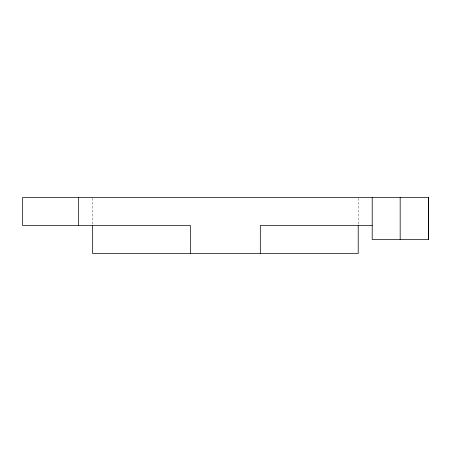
<?xml version="1.0" encoding="UTF-8"?>
<svg xmlns="http://www.w3.org/2000/svg" width="451" height="451" viewBox="0 0 451 451"><rect width="100%" height="100%" fill="white"/><g stroke="black" fill="none" stroke-linecap="round" stroke-linejoin="round"><path stroke-width="0.34" stroke-dasharray="2.25 1.69" d="M358.218 198.226L358.218 225.5M92.483 198.226L92.483 225.5"/><path stroke-width="0.68" d="M372.205 225.5L260.312 225.5L260.312 253.473M428.394 197.527L428.394 239.487M400.172 197.527L400.172 239.487M372.205 197.527L372.205 239.487L428.45 239.487L428.45 197.527L22.55 197.527L22.55 225.5L190.384 225.5L190.384 253.473M358.218 225.5L358.218 253.473L92.483 253.473L92.483 225.5M78.497 197.527L78.497 225.5"/></g></svg>
